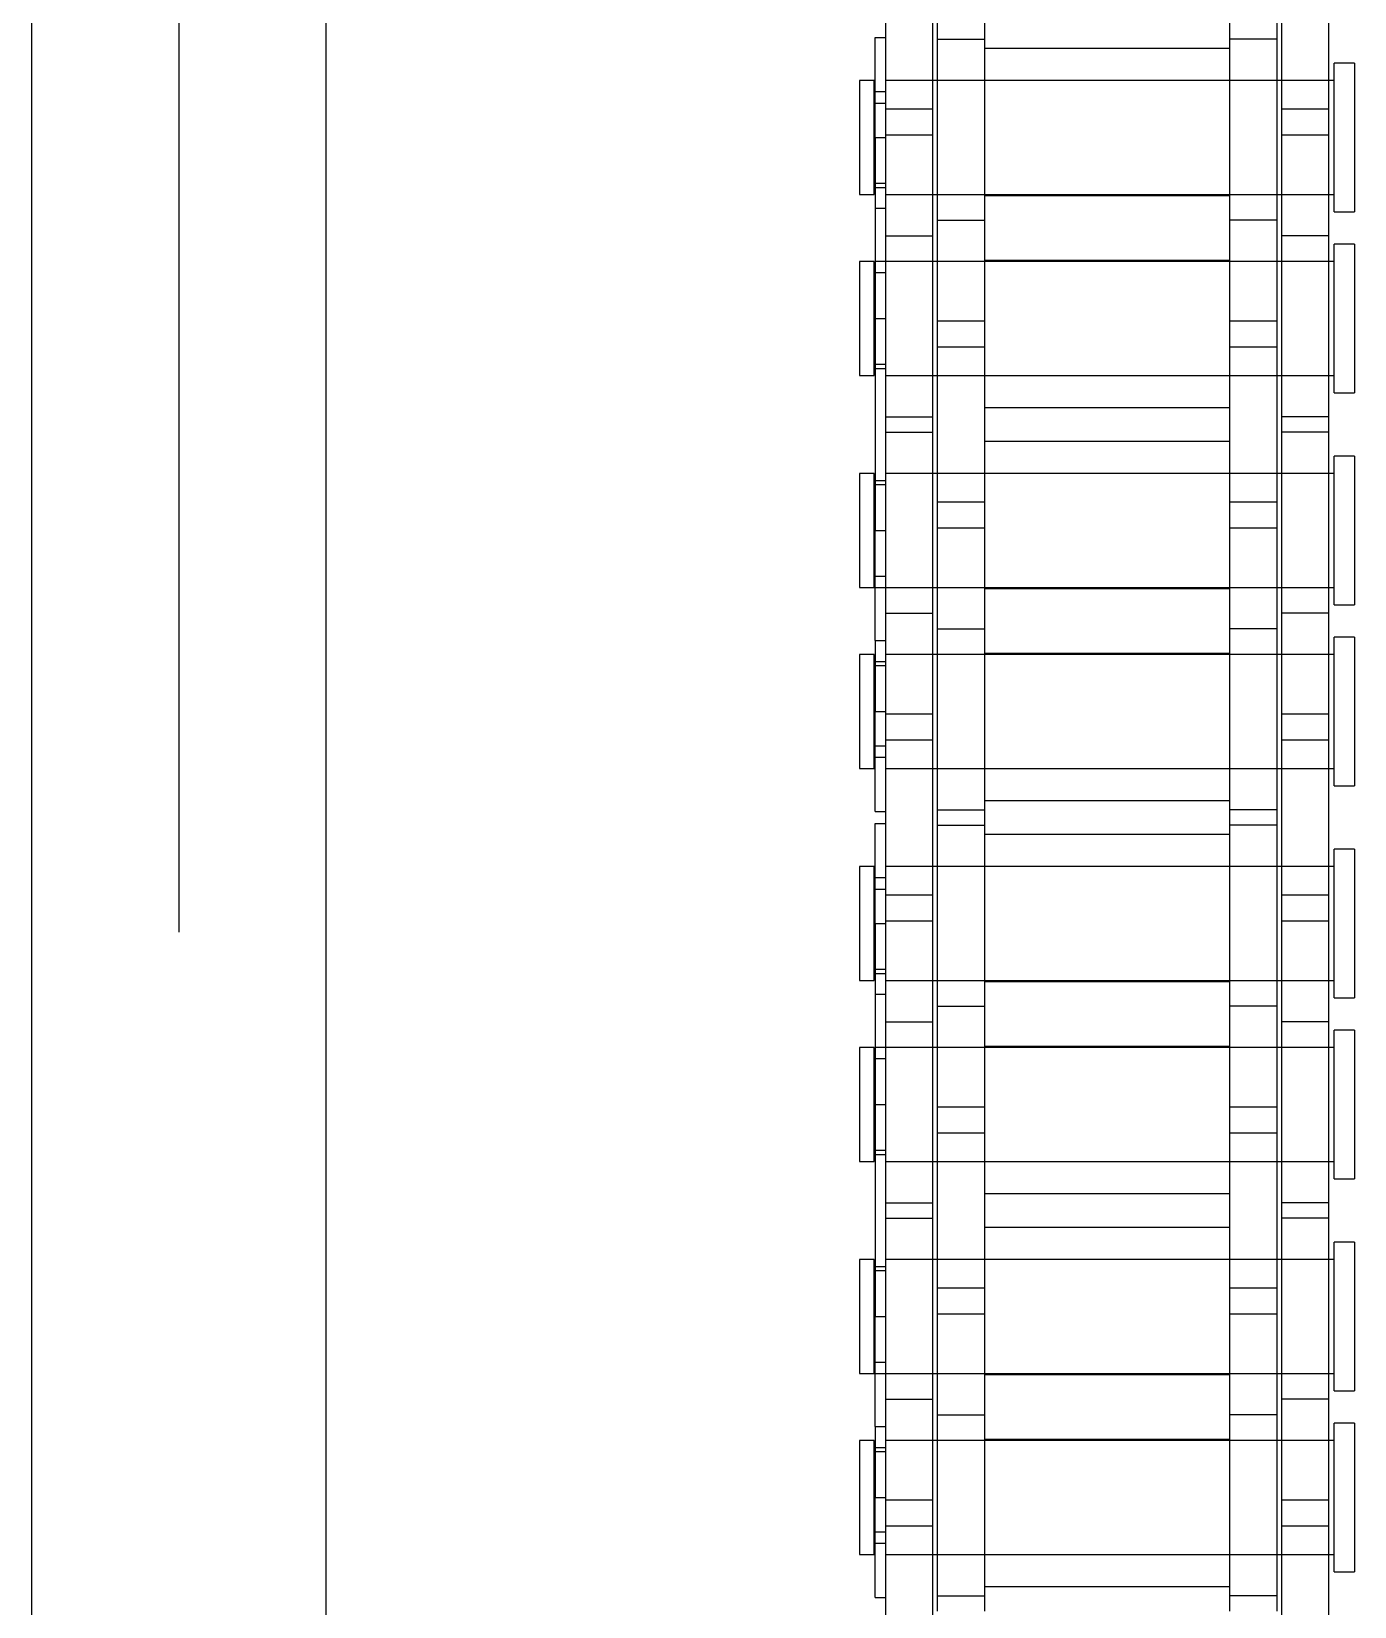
# Model space of a CAD drawing. Header units: metres. Extents: x 0 to 63075, y 0 to 44550.
# Drawn here: x 13957.4 to 14000.1, y 27477.4 to 27528.3 of the extents above; entities that cross this region are included whole.
import ezdxf

# ---------------------------------------------------------------- set-up
doc = ezdxf.new("R2010")
doc.units = ezdxf.units.M
doc.header["$LTSCALE"] = 75
doc.linetypes.add('HIDDEN2', pattern=[4.7625, 3.175, -1.5875])
for name, color, linetype in [('SDM', 7, 'Continuous'), ('SL4', 4, 'Continuous'), ('ST1', 7, 'HIDDEN2')]:
    doc.layers.add(name, color=color, linetype=linetype)

# ---------------------------------------------------------------- blocks, each defined once
blk = doc.blocks.new('A$Ca53c419a')
at = {"layer": 'SL4'}
for p, q in [((3664.713, 495.765), (2339.738, 495.765)), ((2339.738, 486.24), (3664.713, 486.24))]:
    blk.add_line(p, q, dxfattribs=at)
at = {"layer": 'ST1'}
for p, q in [((3664.713, 491.003), (2339.738, 491.003)), ((2339.738, 486.24), (3664.713, 486.24)), ((3052.972, 469), (3049.282, 469)), ((3049.282, 469), (3049.282, 468.526)), ((3052.972, 468.526), (3052.972, 469)), ((3058.82, 469), (3055.13, 469)), ((3055.13, 469), (3055.13, 468.526)), ((3058.82, 468.526), (3058.82, 469)), ((3065.672, 469), (3061.982, 469)), ((3061.982, 469), (3061.982, 468.526)), ((3065.672, 468.526), (3065.672, 469)), ((3071.52, 469), (3067.83, 469)), ((3067.83, 469), (3067.83, 468.526)), ((3071.52, 468.526), (3071.52, 469)), ((3078.372, 469), (3074.682, 469)), ((3074.682, 469), (3074.682, 468.526)), ((3078.372, 468.526), (3078.372, 469)), ((3084.22, 469), (3080.53, 469)), ((3080.53, 469), (3080.53, 468.526)), ((3084.22, 468.526), (3084.22, 469)), ((3091.072, 469), (3087.382, 469)), ((3087.382, 469), (3087.382, 468.526)), ((3091.072, 468.526), (3091.072, 469)), ((3096.92, 469), (3093.23, 469)), ((3093.23, 469), (3093.23, 468.526)), ((3096.92, 468.526), (3096.92, 469)), ((3047.897, 468.489), (3047.897, 468.157)), ((3047.897, 468.489), (3051.127, 468.489)), ((3049.282, 468.526), (3052.972, 468.526)), ((3049.651, 468.526), (3049.651, 468.157)), ((3050.02, 468.489), (3050.02, 468.157)), ((3051.127, 468.489), (3051.127, 468.157)), ((3053.423, 468.489), (3051.127, 468.489)), ((3052.603, 468.157), (3052.603, 468.526)), ((3052.746, 468.489), (3052.746, 468.157)), ((3053.423, 468.489), (3056.975, 468.489)), ((3053.423, 468.489), (3053.423, 468.157)), ((3055.13, 468.526), (3058.82, 468.526)), ((3055.13, 468.489), (3055.13, 466.637)), ((3055.499, 468.526), (3055.499, 468.157)), ((3056.975, 468.489), (3056.975, 468.157)), ((3069.675, 468.489), (3056.975, 468.489)), ((3058.451, 468.157), (3058.451, 468.526)), ((3058.594, 468.489), (3058.594, 468.157)), ((3061.982, 468.526), (3065.672, 468.526)), ((3062.208, 468.489), (3062.208, 468.157)), ((3062.351, 468.526), (3062.351, 468.157)), ((3063.827, 468.489), (3063.827, 468.157)), ((3065.303, 468.157), (3065.303, 468.526)), ((3065.672, 466.637), (3065.672, 468.489)), ((3067.379, 468.157), (3067.379, 468.489)), ((3067.83, 468.526), (3071.52, 468.526)), ((3068.056, 468.489), (3068.056, 468.157)), ((3068.199, 468.526), (3068.199, 468.157)), ((3069.675, 468.489), (3069.675, 468.157)), ((3069.675, 468.489), (3072.906, 468.489)), ((3070.782, 468.489), (3070.782, 468.157)), ((3071.151, 468.157), (3071.151, 468.526)), ((3072.906, 468.489), (3072.906, 468.157)), ((3073.297, 468.489), (3073.297, 468.157)), ((3073.297, 468.489), (3076.527, 468.489)), ((3074.682, 468.526), (3078.372, 468.526)), ((3075.051, 468.526), (3075.051, 468.157)), ((3075.42, 468.489), (3075.42, 468.157)), ((3076.527, 468.489), (3076.527, 468.157)), ((3078.823, 468.489), (3076.527, 468.489)), ((3078.003, 468.157), (3078.003, 468.526)), ((3078.146, 468.489), (3078.146, 468.157)), ((3078.823, 468.489), (3082.375, 468.489)), ((3078.823, 468.489), (3078.823, 468.157)), ((3080.53, 468.526), (3084.22, 468.526)), ((3080.53, 468.489), (3080.53, 466.637)), ((3080.899, 468.526), (3080.899, 468.157)), ((3082.375, 468.489), (3082.375, 468.157)), ((3095.075, 468.489), (3082.375, 468.489)), ((3083.851, 468.157), (3083.851, 468.526)), ((3083.994, 468.489), (3083.994, 468.157)), ((3087.382, 468.526), (3091.072, 468.526)), ((3087.608, 468.489), (3087.608, 468.157)), ((3087.751, 468.526), (3087.751, 468.157)), ((3089.227, 468.489), (3089.227, 468.157)), ((3090.703, 468.157), (3090.703, 468.526)), ((3091.072, 466.637), (3091.072, 468.489)), ((3092.779, 468.157), (3092.779, 468.489)), ((3093.23, 468.526), (3096.92, 468.526)), ((3093.456, 468.489), (3093.456, 468.157)), ((3093.599, 468.526), (3093.599, 468.157)), ((3095.075, 468.489), (3095.075, 468.157)), ((3095.075, 468.489), (3098.306, 468.489)), ((3096.182, 468.489), (3096.182, 468.157)), ((3096.551, 468.157), (3096.551, 468.526)), ((3098.306, 468.489), (3098.306, 468.157)), ((3050.195, 468.157), (3041.1, 468.157)), ((3049.282, 468.157), (3049.282, 466.637)), ((3049.282, 468.157), (3049.282, 453.659)), ((3051.055, 468.157), (3050.195, 468.157)), ((3050.195, 466.637), (3050.195, 468.157)), ((3060.15, 468.157), (3051.055, 468.157)), ((3051.055, 468.157), (3051.055, 466.637)), ((3052.972, 466.637), (3052.972, 468.157)), ((3052.972, 453.659), (3052.972, 468.157)), ((3054.302, 468.157), (3054.302, 466.637)), ((3055.13, 468.157), (3055.13, 453.659)), ((3058.82, 466.637), (3058.82, 468.157)), ((3058.82, 453.659), (3058.82, 468.157)), ((3060.15, 468.157), (3060.15, 466.637)), ((3066.5, 468.157), (3060.15, 468.157)), ((3060.652, 468.157), (3060.652, 466.637)), ((3061.982, 468.157), (3061.982, 466.637)), ((3061.982, 468.157), (3061.982, 453.659)), ((3065.672, 453.659), (3065.672, 468.157)), ((3066.5, 468.157), (3066.5, 466.637)), ((3075.595, 468.157), (3066.5, 468.157)), ((3067.83, 468.157), (3067.83, 466.637)), ((3067.83, 468.157), (3067.83, 453.659)), ((3069.747, 466.637), (3069.747, 468.157)), ((3070.607, 468.157), (3070.607, 466.637)), ((3071.52, 466.637), (3071.52, 468.157)), ((3071.52, 453.659), (3071.52, 468.157)), ((3074.682, 468.157), (3074.682, 466.637)), ((3074.682, 468.157), (3074.682, 453.659)), ((3076.455, 468.157), (3075.595, 468.157)), ((3075.595, 466.637), (3075.595, 468.157)), ((3085.55, 468.157), (3076.455, 468.157)), ((3076.455, 468.157), (3076.455, 466.637)), ((3078.372, 466.637), (3078.372, 468.157)), ((3078.372, 453.659), (3078.372, 468.157)), ((3079.702, 468.157), (3079.702, 466.637)), ((3080.53, 468.157), (3080.53, 453.659)), ((3084.22, 466.637), (3084.22, 468.157)), ((3084.22, 453.659), (3084.22, 468.157)), ((3085.55, 468.157), (3085.55, 466.637)), ((3091.9, 468.157), (3085.55, 468.157)), ((3086.052, 468.157), (3086.052, 466.637)), ((3087.382, 468.157), (3087.382, 466.637)), ((3087.382, 468.157), (3087.382, 453.659)), ((3091.072, 453.659), (3091.072, 468.157)), ((3091.9, 468.157), (3091.9, 466.637)), ((3100.995, 468.157), (3091.9, 468.157)), ((3093.23, 468.157), (3093.23, 466.637)), ((3093.23, 468.157), (3093.23, 453.659)), ((3095.147, 466.637), (3095.147, 468.157)), ((3096.007, 468.157), (3096.007, 466.637)), ((3096.92, 466.637), (3096.92, 468.157)), ((3096.92, 453.659), (3096.92, 468.157)), ((3050.195, 466.637), (3041.1, 466.637)), ((3053.8, 466.485), (3047.45, 466.485)), ((3047.952, 466.485), (3047.952, 464.965)), ((3049.282, 466.485), (3049.282, 464.965)), ((3051.055, 466.637), (3050.195, 466.637)), ((3060.15, 466.637), (3051.055, 466.637)), ((3052.972, 464.965), (3052.972, 466.485)), ((3053.8, 466.485), (3053.8, 464.965)), ((3062.895, 466.485), (3053.8, 466.485)), ((3055.13, 466.485), (3055.13, 464.965)), ((3057.047, 464.965), (3057.047, 466.485)), ((3057.907, 466.485), (3057.907, 464.965)), ((3058.82, 464.965), (3058.82, 466.485)), ((3066.5, 466.637), (3060.15, 466.637)), ((3061.982, 466.485), (3061.982, 464.965)), ((3063.755, 466.485), (3062.895, 466.485)), ((3062.895, 464.965), (3062.895, 466.485)), ((3072.85, 466.485), (3063.755, 466.485)), ((3063.755, 466.485), (3063.755, 464.965)), ((3065.672, 464.965), (3065.672, 466.485)), ((3075.595, 466.637), (3066.5, 466.637)), ((3067.002, 466.485), (3067.002, 464.965)), ((3067.83, 466.485), (3067.83, 464.965)), ((3071.52, 464.965), (3071.52, 466.485)), ((3072.85, 466.485), (3072.85, 464.965)), ((3079.2, 466.485), (3072.85, 466.485)), ((3073.352, 466.485), (3073.352, 464.965)), ((3074.682, 466.485), (3074.682, 464.965)), ((3076.455, 466.637), (3075.595, 466.637)), ((3085.55, 466.637), (3076.455, 466.637)), ((3078.372, 464.965), (3078.372, 466.485)), ((3079.2, 466.485), (3079.2, 464.965)), ((3088.295, 466.485), (3079.2, 466.485)), ((3080.53, 466.485), (3080.53, 464.965)), ((3082.447, 464.965), (3082.447, 466.485)), ((3083.307, 466.485), (3083.307, 464.965)), ((3084.22, 464.965), (3084.22, 466.485)), ((3091.9, 466.637), (3085.55, 466.637)), ((3087.382, 466.485), (3087.382, 464.965)), ((3089.155, 466.485), (3088.295, 466.485)), ((3088.295, 464.965), (3088.295, 466.485)), ((3098.25, 466.485), (3089.155, 466.485)), ((3089.155, 466.485), (3089.155, 464.965)), ((3091.072, 464.965), (3091.072, 466.485)), ((3100.995, 466.637), (3091.9, 466.637)), ((3092.402, 466.485), (3092.402, 464.965)), ((3093.23, 466.485), (3093.23, 464.965)), ((3096.92, 464.965), (3096.92, 466.485)), ((3098.25, 466.485), (3098.25, 464.965)), ((3104.6, 466.485), (3098.25, 466.485)), ((3053.8, 464.965), (3047.45, 464.965)), ((3048.235, 457.035), (3048.235, 464.965)), ((3049.282, 464.965), (3049.282, 457.035)), ((3052.972, 457.035), (3052.972, 464.965)), ((3053.015, 464.965), (3053.015, 457.035)), ((3062.895, 464.965), (3053.8, 464.965)), ((3055.087, 457.035), (3055.087, 464.965)), ((3055.13, 464.965), (3055.13, 457.035)), ((3058.82, 457.035), (3058.82, 464.965)), ((3059.867, 464.965), (3059.867, 457.035)), ((3060.935, 457.035), (3060.935, 464.965)), ((3061.982, 464.965), (3061.982, 457.035)), ((3063.755, 464.965), (3062.895, 464.965)), ((3072.85, 464.965), (3063.755, 464.965)), ((3065.672, 457.035), (3065.672, 464.965)), ((3065.715, 464.965), (3065.715, 457.035)), ((3067.787, 457.035), (3067.787, 464.965)), ((3067.83, 464.965), (3067.83, 457.035)), ((3071.52, 457.035), (3071.52, 464.965)), ((3072.567, 464.965), (3072.567, 457.035)), ((3079.2, 464.965), (3072.85, 464.965)), ((3073.635, 457.035), (3073.635, 464.965)), ((3074.682, 464.965), (3074.682, 457.035)), ((3078.372, 457.035), (3078.372, 464.965)), ((3078.415, 464.965), (3078.415, 457.035)), ((3088.295, 464.965), (3079.2, 464.965)), ((3080.487, 457.035), (3080.487, 464.965)), ((3080.53, 464.965), (3080.53, 457.035)), ((3084.22, 457.035), (3084.22, 464.965)), ((3085.267, 464.965), (3085.267, 457.035)), ((3086.335, 457.035), (3086.335, 464.965)), ((3087.382, 464.965), (3087.382, 457.035)), ((3089.155, 464.965), (3088.295, 464.965)), ((3098.25, 464.965), (3089.155, 464.965)), ((3091.072, 457.035), (3091.072, 464.965)), ((3091.115, 464.965), (3091.115, 457.035)), ((3093.187, 457.035), (3093.187, 464.965)), ((3093.23, 464.965), (3093.23, 457.035)), ((3096.92, 457.035), (3096.92, 464.965)), ((3097.967, 464.965), (3097.967, 457.035)), ((3104.6, 464.965), (3098.25, 464.965)), ((3053.8, 457.035), (3047.45, 457.035)), ((3047.952, 455.515), (3047.952, 457.035)), ((3049.282, 457.035), (3049.282, 455.515)), ((3052.972, 455.515), (3052.972, 457.035)), ((3053.8, 455.515), (3053.8, 457.035)), ((3062.895, 457.035), (3053.8, 457.035)), ((3055.13, 457.035), (3055.13, 455.515)), ((3057.047, 455.515), (3057.047, 457.035)), ((3057.907, 457.035), (3057.907, 455.515)), ((3058.82, 455.515), (3058.82, 457.035)), ((3061.982, 457.035), (3061.982, 455.515)), ((3063.755, 457.035), (3062.895, 457.035)), ((3062.895, 455.515), (3062.895, 457.035)), ((3072.85, 457.035), (3063.755, 457.035)), ((3063.755, 457.035), (3063.755, 455.515)), ((3065.672, 455.515), (3065.672, 457.035)), ((3067.002, 455.515), (3067.002, 457.035)), ((3067.83, 457.035), (3067.83, 455.515)), ((3071.52, 455.515), (3071.52, 457.035)), ((3072.85, 455.515), (3072.85, 457.035)), ((3079.2, 457.035), (3072.85, 457.035)), ((3073.352, 455.515), (3073.352, 457.035)), ((3074.682, 457.035), (3074.682, 455.515)), ((3078.372, 455.515), (3078.372, 457.035)), ((3079.2, 455.515), (3079.2, 457.035)), ((3088.295, 457.035), (3079.2, 457.035)), ((3080.53, 457.035), (3080.53, 455.515)), ((3082.447, 455.515), (3082.447, 457.035)), ((3083.307, 457.035), (3083.307, 455.515)), ((3084.22, 455.515), (3084.22, 457.035)), ((3087.382, 457.035), (3087.382, 455.515)), ((3089.155, 457.035), (3088.295, 457.035)), ((3088.295, 455.515), (3088.295, 457.035)), ((3098.25, 457.035), (3089.155, 457.035)), ((3089.155, 457.035), (3089.155, 455.515)), ((3091.072, 455.515), (3091.072, 457.035)), ((3092.402, 455.515), (3092.402, 457.035)), ((3093.23, 457.035), (3093.23, 455.515)), ((3096.92, 455.515), (3096.92, 457.035)), ((3098.25, 455.515), (3098.25, 457.035)), ((3104.6, 457.035), (3098.25, 457.035)), ((3050.195, 455.363), (3041.1, 455.363)), ((3053.8, 455.515), (3047.45, 455.515)), ((3049.282, 455.363), (3049.282, 453.843)), ((3051.055, 455.363), (3050.195, 455.363)), ((3050.195, 453.843), (3050.195, 455.363)), ((3060.15, 455.363), (3051.055, 455.363)), ((3051.055, 455.363), (3051.055, 453.843)), ((3052.972, 453.843), (3052.972, 455.363)), ((3062.895, 455.515), (3053.8, 455.515)), ((3054.302, 453.843), (3054.302, 455.363)), ((3055.13, 455.363), (3055.13, 453.843)), ((3058.82, 453.843), (3058.82, 455.363)), ((3060.15, 453.843), (3060.15, 455.363)), ((3066.5, 455.363), (3060.15, 455.363)), ((3060.652, 453.843), (3060.652, 455.363)), ((3061.982, 455.363), (3061.982, 453.843)), ((3063.755, 455.515), (3062.895, 455.515)), ((3072.85, 455.515), (3063.755, 455.515)), ((3065.672, 453.843), (3065.672, 455.363)), ((3066.5, 453.843), (3066.5, 455.363)), ((3075.595, 455.363), (3066.5, 455.363)), ((3067.83, 455.363), (3067.83, 453.843)), ((3069.747, 453.843), (3069.747, 455.363)), ((3070.607, 455.363), (3070.607, 453.843)), ((3071.52, 453.843), (3071.52, 455.363)), ((3079.2, 455.515), (3072.85, 455.515)), ((3074.682, 455.363), (3074.682, 453.843)), ((3076.455, 455.363), (3075.595, 455.363)), ((3075.595, 453.843), (3075.595, 455.363)), ((3085.55, 455.363), (3076.455, 455.363)), ((3076.455, 455.363), (3076.455, 453.843)), ((3078.372, 453.843), (3078.372, 455.363)), ((3088.295, 455.515), (3079.2, 455.515)), ((3079.702, 453.843), (3079.702, 455.363)), ((3080.53, 455.363), (3080.53, 453.843)), ((3084.22, 453.843), (3084.22, 455.363)), ((3085.55, 453.843), (3085.55, 455.363)), ((3091.9, 455.363), (3085.55, 455.363)), ((3086.052, 453.843), (3086.052, 455.363)), ((3087.382, 455.363), (3087.382, 453.843)), ((3089.155, 455.515), (3088.295, 455.515)), ((3098.25, 455.515), (3089.155, 455.515)), ((3091.072, 453.843), (3091.072, 455.363)), ((3091.9, 453.843), (3091.9, 455.363)), ((3100.995, 455.363), (3091.9, 455.363)), ((3093.23, 455.363), (3093.23, 453.843)), ((3095.147, 453.843), (3095.147, 455.363)), ((3096.007, 455.363), (3096.007, 453.843)), ((3096.92, 453.843), (3096.92, 455.363)), ((3104.6, 455.515), (3098.25, 455.515)), ((3050.195, 453.843), (3041.1, 453.843)), ((3048.729, 453.659), (3053.526, 453.659)), ((3048.729, 453.659), (3048.729, 453)), ((3051.055, 453.843), (3050.195, 453.843)), ((3060.15, 453.843), (3051.055, 453.843)), ((3053.526, 453), (3053.526, 453.659)), ((3054.577, 453.659), (3059.374, 453.659)), ((3054.577, 453.659), (3054.577, 453)), ((3059.374, 453), (3059.374, 453.659)), ((3066.5, 453.843), (3060.15, 453.843)), ((3061.429, 453.659), (3066.226, 453.659)), ((3061.429, 453.659), (3061.429, 453)), ((3066.226, 453), (3066.226, 453.659)), ((3075.595, 453.843), (3066.5, 453.843)), ((3067.277, 453.659), (3072.074, 453.659)), ((3067.277, 453.659), (3067.277, 453)), ((3072.074, 453), (3072.074, 453.659)), ((3074.129, 453.659), (3078.926, 453.659)), ((3074.129, 453.659), (3074.129, 453)), ((3076.455, 453.843), (3075.595, 453.843)), ((3085.55, 453.843), (3076.455, 453.843)), ((3078.926, 453), (3078.926, 453.659)), ((3079.977, 453.659), (3084.774, 453.659)), ((3079.977, 453.659), (3079.977, 453)), ((3084.774, 453), (3084.774, 453.659)), ((3091.9, 453.843), (3085.55, 453.843)), ((3086.829, 453.659), (3091.626, 453.659)), ((3086.829, 453.659), (3086.829, 453)), ((3091.626, 453), (3091.626, 453.659)), ((3100.995, 453.843), (3091.9, 453.843)), ((3092.677, 453.659), (3097.474, 453.659)), ((3092.677, 453.659), (3092.677, 453)), ((3097.474, 453), (3097.474, 453.659)), ((3053.526, 453), (3048.729, 453)), ((3059.374, 453), (3054.577, 453)), ((3066.226, 453), (3061.429, 453)), ((3072.074, 453), (3067.277, 453)), ((3078.926, 453), (3074.129, 453)), ((3084.774, 453), (3079.977, 453)), ((3091.626, 453), (3086.829, 453)), ((3097.474, 453), (3092.677, 453))]:
    blk.add_line(p, q, dxfattribs=at)

msp = doc.modelspace()

# ---------------------------------------------------------------- block references
at = {"layer": 'SDM', "rotation": 90}
msp.add_blockref('A$Ca53c419a', (14453.134, 24429.769), dxfattribs=at)

doc.saveas('drawing.dxf')
